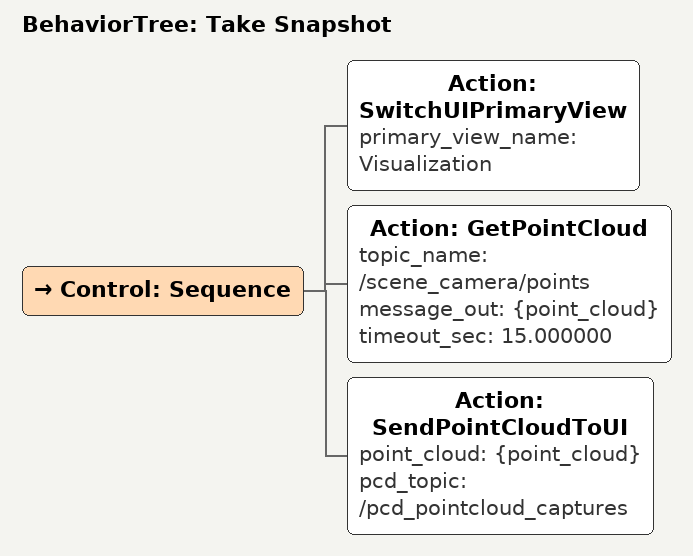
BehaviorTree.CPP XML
<?xml version="1.0" encoding="utf-8" ?>
<root BTCPP_format="4" main_tree_to_execute="Take Snapshot">
  <BehaviorTree ID="Take Snapshot">
    <Control ID="Sequence">
      <Action ID="SwitchUIPrimaryView" primary_view_name="Visualization" />
      <Action
        ID="GetPointCloud"
        topic_name="/scene_camera/points"
        message_out="{point_cloud}"
        timeout_sec="15.000000"
      />
      <Action
        ID="SendPointCloudToUI"
        point_cloud="{point_cloud}"
        pcd_topic="/pcd_pointcloud_captures"
      />
    </Control>
  </BehaviorTree>
</root>
